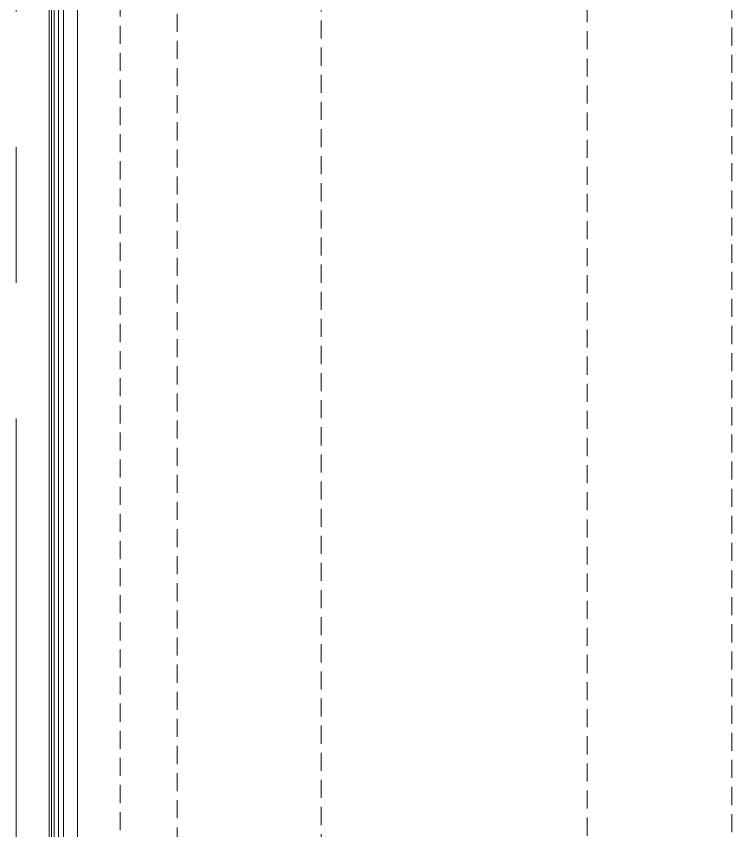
# Model space of a CAD drawing. Header units: millimetres. Extents: x 5227 to 261376, y 53707 to 123566.
# Drawn here: x 94472 to 94975, y 110560 to 111132 of the extents above; entities that cross this region are included whole.
import ezdxf

# ---------------------------------------------------------------- set-up
doc = ezdxf.new("R2010")
doc.units = ezdxf.units.MM
doc.linetypes.add('CENTERX2', pattern=[101.6, 63.5, -12.7, 12.7, -12.7])
doc.linetypes.add('HIDDEN', pattern=[9.525, 6.35, -3.175])
doc.layers.get('0').update_dxf_attribs({"lineweight": 0})
for name, color, linetype, lineweight in [('PV_DIMENTION_SECOND_ROMANS', 7, 'Continuous', 0), ('PV_EXTRA_LINE', 252, 'Continuous', 0), ('PV_STEEL LINE', 7, 'Continuous', 0), ('PV_TEXT_ROMANS', 7, 'Continuous', 0)]:
    doc.layers.add(name, color=color, linetype=linetype, lineweight=lineweight)
doc.layers.add('PV_GRID_LINE', color=252, linetype='CENTERX2', lineweight=0, transparency=0.5)
doc.styles.add('PV_ROMANS', font='romans.shx')

# ---------------------------------------------------------------- blocks, each defined once
blk = doc.blocks.new('*U326')
at = {"layer": 'PV_EXTRA_LINE', "linetype": 'CENTERX2', "ltscale": 10}
blk.add_line((0, -299.91), (0, -34226.83), dxfattribs=at)
at = {"layer": 'PV_TEXT_ROMANS', "color": 7, "style": 'PV_ROMANS'}
blk.add_attdef('1', (-101.49, 132.36), '', height=200, dxfattribs=at)
blk = doc.blocks.new('5251YJ5ET1M5TU')
at = {"color": 252, "linetype": 'HIDDEN', "lineweight": 0, "ltscale": 2}
for p, q in [((51918.39, 114445.35), (51918.39, 109855.35)), ((52246.59, 114403.35), (52246.59, 109897.35)), ((52348.19, 109897.35), (52348.19, 114403.35)), ((52059.67, 109902.35), (52059.67, 114398.35)), ((51958.39, 114320.35), (51958.39, 109980.35))]:
    blk.add_line(p, q, dxfattribs=at)
at = {"layer": 'PV_STEEL LINE', "color": 250, "linetype": 'ByBlock'}
for p, q in [((51868.51, 109858.35), (51868.51, 114442.35)), ((51888.51, 109858.35), (51888.51, 114442.35))]:
    blk.add_line(p, q, dxfattribs=at)
at = {"layer": 'PV_STEEL LINE', "color": 252, "linetype": 'ByBlock'}
for p, q in [((51870.22, 109858.35), (51870.22, 114442.35)), ((51871.93, 109858.35), (51871.93, 114442.35)), ((51875.16, 109858.35), (51875.16, 114442.35)), ((51878.51, 109858.35), (51878.51, 114442.35))]:
    blk.add_line(p, q, dxfattribs=at)

msp = doc.modelspace()

# ---------------------------------------------------------------- block references
at = {"layer": 'PV_DIMENTION_SECOND_ROMANS'}
msp.add_blockref('5251YJ5ET1M5TU', (42626.96, -2976.82), dxfattribs=at)
at = {"layer": 'PV_GRID_LINE', "linetype": 'ByBlock', "lineweight": 0, "xscale": 0.75, "yscale": 0.75, "zscale": 0.75}
msp.add_blockref('*U326', (94472.34, 116408.65), dxfattribs=at)

doc.saveas('drawing.dxf')
